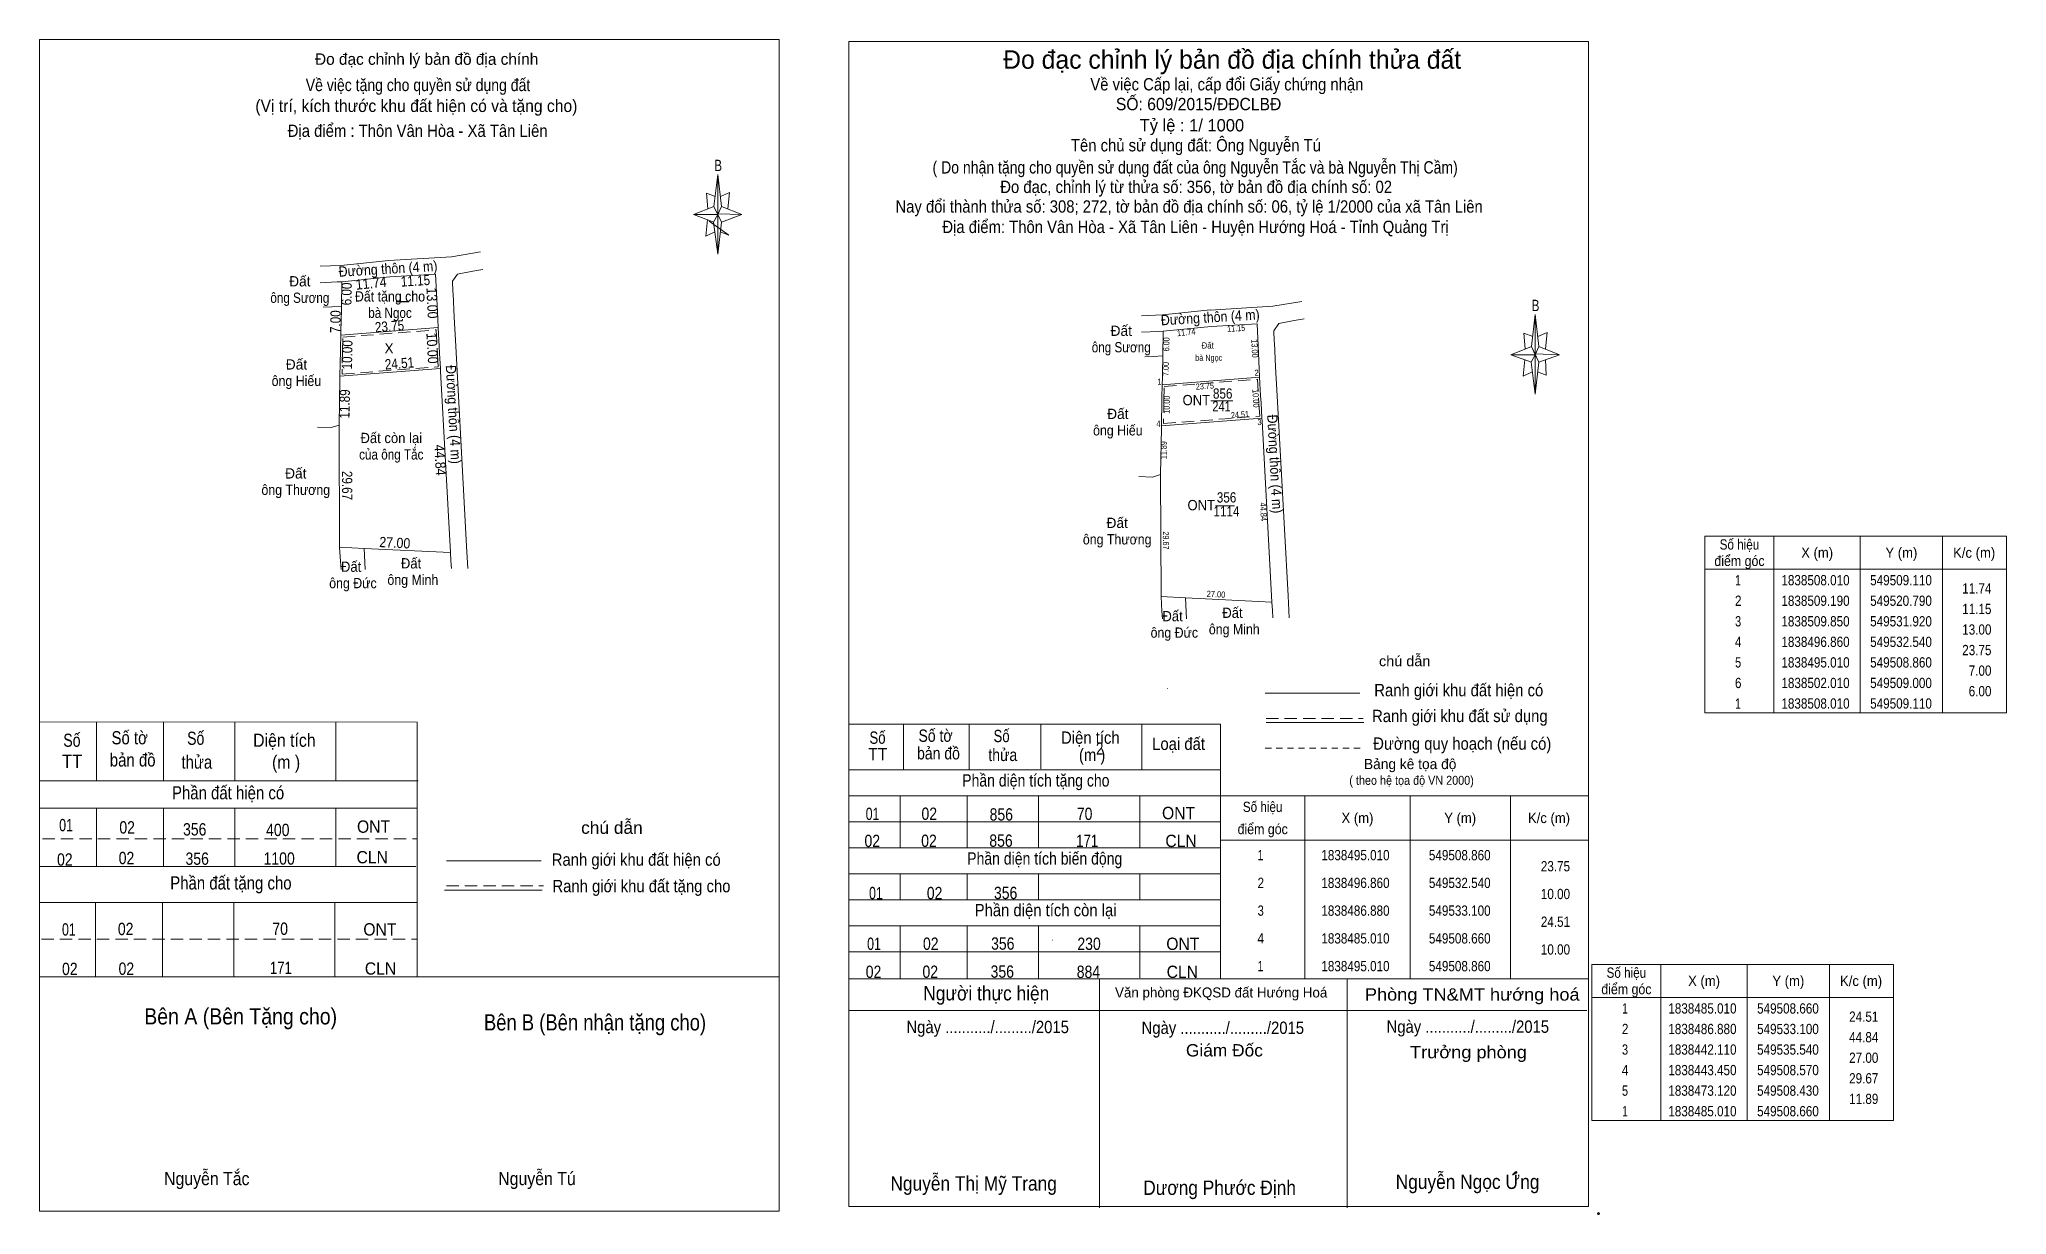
# Model space of a CAD drawing. Header units: metres. Extents: x 549236 to 549714, y 1838293 to 1838579.
import ezdxf
from ezdxf.enums import TextEntityAlignment as Align

# ---------------------------------------------------------------- set-up
doc = ezdxf.new("R2010")
doc.units = ezdxf.units.M
doc.header["$PDMODE"] = 32
doc.header["$PDSIZE"] = 0.5
doc.linetypes.add('MEDIUM_DASHED', pattern=[4.5, 3, -1.5])
doc.linetypes.add('SHORT_DASHED', pattern=[2.7, 1.5, -1.2])
for name, color, linetype, lineweight in [('12', 7, 'Continuous', 13), ('15', 7, 'Continuous', 13), ('17', 7, 'Continuous', 13), ('20', 7, 'Continuous', 13), ('40', 7, 'MEDIUM_DASHED', 13), ('63', 7, 'Continuous', 13)]:
    doc.layers.add(name, color=color, linetype=linetype, lineweight=lineweight)

msp = doc.modelspace()

# ---------------------------------------------------------------- hatches: boundary and pattern name
at = {"layer": '20'}
msp.add_hatch(color=256, dxfattribs=at).paths.add_polyline_path([(549594.25, 1838302.75), (549594.93, 1838303.15), (549595.03, 1838303.23), (549595.09, 1838303.31), (549595.11, 1838303.39), (549595.07, 1838303.47), (549594.99, 1838303.55), (549594.85, 1838303.49), (549594.75, 1838303.43), (549594.71, 1838303.39), (549594.07, 1838302.75)])

# ---------------------------------------------------------------- linework, layer by layer
at = {"layer": '12'}
msp.add_line((549235.69, 1838293.94), (549415.69, 1838293.94), dxfattribs=at)
at = {"layer": '15'}
for p, q in [((549513.6, 1838512.49), (549520.55, 1838513.19)), ((549520.55, 1838513.18), (549535.77, 1838514.09)), ((549535.77, 1838514.09), (549542.84, 1838515.26)), ((549509, 1838502.01), (549509.11, 1838508.01)), ((549536.16, 1838505.09), (549536.43, 1838499.36)), ((549536.16, 1838505.09), (549536.43, 1838499.36)), ((549536.16, 1838505.09), (549536.43, 1838499.36)), ((549508.91, 1838497.81), (549509, 1838502.01)), ((549509.02, 1838503.2), (549509, 1838502.01)), ((549536.43, 1838499.36), (549536.81, 1838492.32)), ((549508.86, 1838495.01), (549508.8, 1838491.9)), ((549508.86, 1838495.01), (549532.54, 1838496.86)), ((549508.86, 1838495.01), (549508.89, 1838496.75)), ((549508.89, 1838496.75), (549508.91, 1838497.81)), ((549532.8, 1838492.26), (549532.54, 1838496.86)), ((549508.8, 1838491.9), (549508.79, 1838491.22)), ((549520.65, 1838491.06), (549526.03, 1838491.06)), ((549532.89, 1838490.57), (549532.8, 1838492.26)), ((549536.81, 1838492.32), (549539.46, 1838443.66)), ((549533.1, 1838486.88), (549533.14, 1838486.24)), ((549533.14, 1838486.24), (549535.54, 1838442.11)), ((549508.57, 1838443.45), (549508.43, 1838473.12)), ((549521.85, 1838465.51), (549526.42, 1838465.51)), ((549508.57, 1838443.45), (549508.79, 1838439.94)), ((549535.54, 1838442.11), (549514.56, 1838443.15)), ((549539.75, 1838438.28), (549539.46, 1838443.66)), ((549508.79, 1838439.94), (549508.91, 1838438.01))]:
    msp.add_line(p, q, dxfattribs=at)
for points in [[(549503.85, 1838511.77), (549508.9, 1838512.01), (549513.6, 1838512.48)], [(549509.11, 1838508.01), (549520.79, 1838509.19), (549531.92, 1838509.85)], [(549531.92, 1838509.85), (549532.35, 1838500.81), (549532.54, 1838496.86)], [(549543.42, 1838511.01), (549540.98, 1838510.59), (549537.25, 1838509.87), (549536.01, 1838508.14), (549536.13, 1838505.63), (549536.16, 1838505.09)], [(549543.42, 1838511.01), (549540.98, 1838510.59), (549537.25, 1838509.87), (549536.01, 1838508.14), (549536.13, 1838505.63), (549536.16, 1838505.09)], [(549543.42, 1838511.01), (549540.98, 1838510.59), (549537.25, 1838509.87), (549536.01, 1838508.14), (549536.13, 1838505.63), (549536.16, 1838505.09)], [(549503.85, 1838507.77), (549507.95, 1838507.96), (549509.11, 1838508.01)], [(549504.59, 1838501.8), (549506.64, 1838501.9), (549509, 1838502.01)], [(549532.89, 1838490.57), (549533.1, 1838486.88), (549508.66, 1838485.01), (549508.78, 1838491.22)], [(549508.43, 1838473.12), (549508.65, 1838484.41), (549508.66, 1838485.01)], [(549508.43, 1838473.12), (549506.51, 1838472.54), (549503.21, 1838472.66)], [(549508.57, 1838443.45), (549514.56, 1838443.15), (549514.79, 1838438.01)], [(549535.75, 1838438.25), (549535.65, 1838440.09), (549535.54, 1838442.11)]]:
    msp.add_lwpolyline(points, dxfattribs=at)
at = {"layer": '15', "linetype": 'MEDIUM_DASHED'}
for points in [[(549309.45, 1838503.25), (549309.52, 1838506.59), (549332.24, 1838508.36), (549332.56, 1838502.58)], [(549309.46, 1838503.25), (549309.34, 1838497.59), (549332.74, 1838499.38), (549332.56, 1838502.58)], [(549509.28, 1838491.21), (549509.35, 1838494.55), (549532.07, 1838496.32), (549532.39, 1838490.54)], [(549509.29, 1838491.21), (549509.17, 1838485.55), (549532.57, 1838487.34), (549532.39, 1838490.54)]]:
    msp.add_lwpolyline(points, dxfattribs=at)
at = {"layer": '17'}
for p, q in [((549235.69, 1838293.94), (549235.69, 1838579.04)), ((549399.81, 1838538.38), (549400.73, 1838546.18)), ((549401.61, 1838538.38), (549406.61, 1838536.38)), ((549399.81, 1838534.58), (549394.81, 1838536.38)), ((549398.67, 1838534.82), (549403.41, 1838531.38)), ((549401.61, 1838534.58), (549400.73, 1838526.78)), ((549403.41, 1838531.38), (549401.33, 1838532.18)), ((549327.57, 1838412.9), (549235.69, 1838412.95)), ((549249.61, 1838412.9), (549249.61, 1838398.62)), ((549265.89, 1838412.9), (549265.89, 1838398.62)), ((549283.21, 1838412.9), (549283.21, 1838398.62)), ((549307.81, 1838412.9), (549307.81, 1838398.62)), ((549327.57, 1838412.9), (549327.57, 1838350.92)), ((549235.69, 1838398.62), (549327.81, 1838398.62)), ((549235.69, 1838391.94), (549327.55, 1838391.94)), ((549249.61, 1838391.94), (549249.61, 1838377.78)), ((549265.89, 1838391.94), (549265.89, 1838377.78)), ((549283.21, 1838391.94), (549283.21, 1838377.78)), ((549307.81, 1838391.94), (549307.81, 1838377.78)), ((549235.69, 1838377.78), (549327.29, 1838377.78)), ((549334.77, 1838379.12), (549357.77, 1838379.12)), ((549334.25, 1838372.04), (549358.05, 1838372.04)), ((549235.69, 1838369.02), (549327.57, 1838369.02)), ((549249.37, 1838369.02), (549249.37, 1838350.92)), ((549265.65, 1838369.02), (549265.65, 1838350.92)), ((549282.97, 1838369.02), (549282.97, 1838350.92)), ((549307.57, 1838369.02), (549307.57, 1838350.92)), ((549235.69, 1838350.92), (549415.69, 1838350.92))]:
    msp.add_line(p, q, dxfattribs=at)
at = {"layer": '17', "linetype": 'MEDIUM_DASHED'}
for p, q in [((549236.43, 1838384.48), (549327.53, 1838384.48)), ((549334.73, 1838373.04), (549358.33, 1838373.04)), ((549236.21, 1838360.06), (549327.57, 1838360.06))]:
    msp.add_line(p, q, dxfattribs=at)
at = {"layer": '17'}
for points in [[(549235.69, 1838579.04), (549415.69, 1838579.04), (549415.69, 1838293.94)], [(549400.73, 1838536.38), (549399.81, 1838538.38), (549394.81, 1838536.38)], [(549400.13, 1838540.78), (549398.01, 1838541.58), (549398.33, 1838537.78)], [(549401.41, 1838540.78), (549403.61, 1838541.78), (549403.21, 1838537.78)], [(549398.21, 1838535.18), (549397.81, 1838531.18), (549400.01, 1838532.18)], [(549400.73, 1838536.38), (549401.61, 1838534.58), (549406.61, 1838536.38)]]:
    msp.add_lwpolyline(points, dxfattribs=at)
for points in [[(549400.73, 1838546.18), (549401.61, 1838538.38), (549400.73, 1838536.38)], [(549400.73, 1838536.38), (549394.81, 1838536.38), (549399.81, 1838538.38), (549401.61, 1838534.58), (549406.61, 1838536.38), (549400.73, 1838536.58)], [(549400.73, 1838536.38), (549400.73, 1838526.78), (549399.73, 1838534.58)]]:
    msp.add_lwpolyline(points, close=True, dxfattribs=at)
at = {"layer": '20'}
for p, q in [((549598.67, 1838504.31), (549599.59, 1838512.11)), ((549600.47, 1838504.31), (549605.47, 1838502.31)), ((549598.67, 1838500.51), (549593.67, 1838502.31)), ((549600.47, 1838500.51), (549599.59, 1838492.71)), ((549602.07, 1838501.11), (549602.27, 1838497.31)), ((549602.27, 1838497.31), (549600.19, 1838498.11)), ((549432.59, 1838412.37), (549523.05, 1838412.37)), ((549445.91, 1838412.37), (549445.91, 1838401.31)), ((549461.93, 1838412.37), (549461.93, 1838401.31)), ((549479.29, 1838412.37), (549479.29, 1838401.55)), ((549503.93, 1838412.37), (549503.93, 1838401.31)), ((549523.05, 1838412.37), (549523.05, 1838350.43)), ((549432.59, 1838401.31), (549523.05, 1838401.31)), ((549432.59, 1838394.99), (549523.05, 1838394.99)), ((549445.13, 1838394.99), (549445.13, 1838382.33)), ((549461.43, 1838394.99), (549461.43, 1838382.33)), ((549478.79, 1838394.99), (549478.79, 1838382.33)), ((549503.41, 1838394.99), (549503.41, 1838382.33)), ((549432.59, 1838388.65), (549523.05, 1838388.65)), ((549432.59, 1838382.33), (549523.05, 1838382.33)), ((549432.59, 1838376.01), (549523.05, 1838376.01)), ((549445.13, 1838376.01), (549445.13, 1838369.69)), ((549461.43, 1838376.01), (549461.43, 1838369.69)), ((549478.79, 1838376.01), (549478.79, 1838369.69)), ((549503.41, 1838376.01), (549503.41, 1838369.69)), ((549432.59, 1838369.69), (549523.05, 1838369.69)), ((549432.59, 1838363.37), (549523.05, 1838363.37)), ((549445.13, 1838363.37), (549445.13, 1838350.43)), ((549461.43, 1838363.37), (549461.43, 1838350.43)), ((549478.79, 1838363.37), (549478.79, 1838350.43)), ((549503.41, 1838363.37), (549503.41, 1838350.71)), ((549432.59, 1838357.03), (549523.05, 1838357.03)), ((549432.59, 1838350.43), (549612.59, 1838350.43)), ((549493.59, 1838350.43), (549493.59, 1838294.71)), ((549553.87, 1838350.43), (549553.87, 1838294.71)), ((549432.59, 1838342.71), (549612.19, 1838342.71))]:
    msp.add_line(p, q, dxfattribs=at)
at = {"layer": '20', "linetype": 'SHORT_DASHED'}
msp.add_line((549533.91, 1838406.59), (549557.71, 1838406.59), dxfattribs=at)
at = {"layer": '20'}
for points in [[(549432.59, 1838578.51), (549612.59, 1838578.51), (549612.59, 1838295.03), (549432.59, 1838295.03)], [(549599.59, 1838512.11), (549600.47, 1838504.31), (549599.59, 1838502.31)], [(549599.59, 1838502.31), (549593.67, 1838502.31), (549598.67, 1838504.31), (549600.47, 1838500.51), (549605.47, 1838502.31), (549599.59, 1838502.51)], [(549599.59, 1838502.31), (549599.59, 1838492.71), (549598.59, 1838500.51)], [(549594.25, 1838302.75), (549594.93, 1838303.15), (549595.03, 1838303.23), (549595.09, 1838303.31), (549595.11, 1838303.39), (549595.07, 1838303.47), (549594.99, 1838303.55), (549594.85, 1838303.49), (549594.75, 1838303.43), (549594.71, 1838303.39), (549594.07, 1838302.75)]]:
    msp.add_lwpolyline(points, close=True, dxfattribs=at)
for points in [[(549599.59, 1838502.31), (549598.67, 1838504.31), (549593.67, 1838502.31)], [(549598.99, 1838506.71), (549596.87, 1838507.51), (549597.19, 1838503.71)], [(549600.27, 1838506.71), (549602.47, 1838507.71), (549602.07, 1838503.71)], [(549597.07, 1838501.11), (549596.67, 1838497.11), (549598.87, 1838498.11)], [(549599.59, 1838502.31), (549600.47, 1838500.51), (549605.47, 1838502.31)]]:
    msp.add_lwpolyline(points, dxfattribs=at)
msp.add_point((549614.99, 1838293.31), dxfattribs=at)
at = {"layer": '40'}
for p, q in [((549510.12, 1838421.11), (549510.14, 1838421.09)), ((549510.12, 1838421.11), (549510.22, 1838421.11)), ((549510.12, 1838421.11), (549510.22, 1838421.11)), ((549510.12, 1838421.11), (549510.22, 1838421.11)), ((549510.12, 1838421.11), (549510.22, 1838421.11)), ((549510.12, 1838421.09), (549510.12, 1838421.11)), ((549475.71, 1838380.63), (549475.67, 1838380.63)), ((549482.23, 1838359.89), (549482.19, 1838359.89)), ((549476.19, 1838348.75), (549476.15, 1838348.75))]:
    msp.add_line(p, q, dxfattribs=at)
msp.add_lwpolyline([(549510.12, 1838421.09), (549510.12, 1838421.11), (549510.14, 1838421.09)], dxfattribs=at)
msp.add_lwpolyline([(549510.12, 1838421.09), (549510.12, 1838421.11), (549510.14, 1838421.09)], dxfattribs=at)
msp.add_lwpolyline([(549510.12, 1838421.09), (549510.12, 1838421.11), (549510.14, 1838421.09)], dxfattribs=at)
at = {"layer": '63'}
for p, q in [((549313.77, 1838524.53), (549320.72, 1838525.23)), ((549320.72, 1838525.22), (549335.94, 1838526.13)), ((549335.94, 1838526.13), (549343.01, 1838527.3)), ((549309.17, 1838514.05), (549309.28, 1838520.05)), ((549309.08, 1838509.85), (549309.17, 1838514.05)), ((549309.19, 1838515.24), (549309.17, 1838514.05)), ((549336.33, 1838517.13), (549336.6, 1838511.4)), ((549336.33, 1838517.13), (549336.6, 1838511.4)), ((549336.33, 1838517.13), (549336.6, 1838511.4)), ((549309.03, 1838507.05), (549332.71, 1838508.9)), ((549309.03, 1838507.05), (549309.06, 1838508.79)), ((549309.06, 1838508.79), (549309.08, 1838509.85)), ((549332.97, 1838504.3), (549332.71, 1838508.9)), ((549336.6, 1838511.4), (549336.98, 1838504.36)), ((549308.97, 1838503.94), (549308.96, 1838503.26)), ((549309.03, 1838507.05), (549308.97, 1838503.94)), ((549333.06, 1838502.61), (549332.97, 1838504.3)), ((549336.98, 1838504.36), (549339.63, 1838455.7)), ((549333.27, 1838498.92), (549333.31, 1838498.28)), ((549333.31, 1838498.28), (549335.71, 1838454.15)), ((549308.74, 1838455.49), (549308.6, 1838485.16)), ((549657.69, 1838458.14), (549657.69, 1838415.14)), ((549678.69, 1838458.14), (549678.69, 1838415.14)), ((549698.69, 1838458.14), (549698.69, 1838415.14)), ((549308.74, 1838455.49), (549308.96, 1838451.98)), ((549308.96, 1838451.98), (549309.08, 1838450.05)), ((549335.71, 1838454.15), (549314.73, 1838455.19)), ((549339.92, 1838450.32), (549339.63, 1838455.7)), ((549640.89, 1838450.14), (549714.29, 1838450.14)), ((549533.91, 1838419.91), (549556.91, 1838419.91)), ((549534.11, 1838412.79), (549557.91, 1838412.79)), ((549543.54, 1838394.99), (549543.54, 1838350.43)), ((549569.16, 1838394.99), (549569.16, 1838350.43)), ((549593.56, 1838394.99), (549593.56, 1838350.43)), ((549523.05, 1838384.19), (549612.59, 1838384.19)), ((549630.18, 1838353.94), (549630.18, 1838315.94)), ((549651.18, 1838353.94), (549651.18, 1838315.94)), ((549671.18, 1838353.94), (549671.18, 1838315.94)), ((549613.38, 1838345.94), (549686.78, 1838345.94))]:
    msp.add_line(p, q, dxfattribs=at)
at = {"layer": '63', "lineweight": 25}
msp.add_line((549322.49, 1838515.22), (549325.55, 1838515.22), dxfattribs=at)
msp.add_line((549322.49, 1838515.22), (549325.55, 1838515.22), dxfattribs=at)
at = {"layer": '63', "linetype": 'MEDIUM_DASHED'}
msp.add_line((549534.11, 1838413.79), (549557.71, 1838413.79), dxfattribs=at)
at = {"layer": '63'}
for points in [[(549304.02, 1838523.81), (549309.07, 1838524.05), (549313.77, 1838524.52)], [(549343.59, 1838523.05), (549341.15, 1838522.63), (549337.42, 1838521.91), (549336.18, 1838520.18), (549336.3, 1838517.67), (549336.33, 1838517.13)], [(549343.59, 1838523.05), (549341.15, 1838522.63), (549337.42, 1838521.91), (549336.18, 1838520.18), (549336.3, 1838517.67), (549336.33, 1838517.13)], [(549343.59, 1838523.05), (549341.15, 1838522.63), (549337.42, 1838521.91), (549336.18, 1838520.18), (549336.3, 1838517.67), (549336.33, 1838517.13)], [(549304.02, 1838519.81), (549308.12, 1838520), (549309.28, 1838520.05)], [(549309.28, 1838520.05), (549320.96, 1838521.23), (549332.09, 1838521.89)], [(549332.09, 1838521.89), (549332.52, 1838512.85), (549332.71, 1838508.9)], [(549304.76, 1838513.84), (549306.81, 1838513.94), (549309.17, 1838514.05)], [(549333.06, 1838502.61), (549333.27, 1838498.92), (549308.83, 1838497.05), (549308.95, 1838503.26)], [(549308.6, 1838485.16), (549308.82, 1838496.45), (549308.83, 1838497.05)], [(549308.6, 1838485.16), (549306.68, 1838484.58), (549303.38, 1838484.7)], [(549308.74, 1838455.49), (549314.73, 1838455.19), (549314.96, 1838450.05)], [(549335.92, 1838450.29), (549335.82, 1838452.13), (549335.71, 1838454.15)]]:
    msp.add_lwpolyline(points, dxfattribs=at)
for points in [[(549640.89, 1838458.14), (549714.29, 1838458.14), (549714.29, 1838415.14), (549640.89, 1838415.14)], [(549523.05, 1838394.99), (549612.59, 1838394.99), (549612.59, 1838350.43), (549523.05, 1838350.43)], [(549613.38, 1838353.94), (549686.78, 1838353.94), (549686.78, 1838315.94), (549613.38, 1838315.94)]]:
    msp.add_lwpolyline(points, close=True, dxfattribs=at)

# ---------------------------------------------------------------- texts
at = {"layer": '15'}
for s, height, rotation, width, p in [('Đường thôn (4 m)', 2.5, 3.422, 0.9, (549520.615, 1838510.162)), ('11.74', 1.5, 5.769, 0.9, (549514.755, 1838507.007)), ('11.15', 1.5, 3.394, 0.85, (549526.881, 1838507.98)), ('6.00', 1.5, 88.95, 0.85, (549510.601, 1838504.826)), ('13.00', 1.5, 272.733, 0.9, (549530.626, 1838503.796)), ('7.00', 1.5, 88.854, 0.85, (549510.464, 1838498.795)), ('23.75', 1.5, 4.467, 0.85, (549519.282, 1838493.932)), ('10.00', 1.5, 88.854, 0.85, (549510.714, 1838490.125)), ('10.00', 1.5, 273.212, 0.9, (549530.914, 1838491.662)), ('24.51', 1.5, 4.375, 0.85, (549527.828, 1838486.994)), ('Đường thôn (4 m)', 2.5, 273.117, 0.9, (549535.039, 1838475.658)), ('11.89', 1.5, 88.892, 0.85, (549509.952, 1838479.055)), ('44.84', 1.5, 273.12, 0.9, (549532.741, 1838464.051)), ('29.67', 1.5, 270.27, 0.85, (549509.02, 1838457.099)), ('27.00', 1.5, 357.156, 0.9, (549521.913, 1838443.28))]:
    msp.add_text(s, height=height, rotation=rotation, dxfattribs=dict(at, width=width)).set_placement(p, align=Align.CENTER)
for p in [(549498.895, 1838506.88), (549498.065, 1838486.66), (549497.905, 1838460.14)]:
    msp.add_text('Đất', height=2.5, dxfattribs=at).set_placement(p, align=Align.CENTER)
for s, height, width, p in [('ông Sương', 2.5, 0.85, (549498.89, 1838502.88)), ('Đất ', 1.5, 0.95, (549520.18, 1838503.81)), ('bà Ngọc', 1.5, 0.85, (549520.175, 1838500.81)), ('856', 2.5, 0.85, (549523.57, 1838491.61)), ('ONT', 2.5, 0.95, (549517.16, 1838490.01)), ('241', 2.5, 0.8, (549523.285, 1838488.5)), ('ông Hiếu', 2.5, 0.9, (549498.06, 1838482.66)), ('ONT', 2.5, 0.95, (549518.36, 1838464.46)), ('1114', 2.5, 0.85, (549524.485, 1838462.95)), ('356', 2.5, 0.85, (549524.51, 1838466.34)), ('ông Thương', 2.5, 0.9, (549497.9, 1838456.14)), ('Đất ', 2.5, 0.95, (549511.81, 1838437.44)), ('ông Minh', 2.5, 0.9, (549526.39, 1838434.26)), ('Đất ', 2.5, 0.95, (549526.39, 1838438.26)), ('ông Đức', 2.5, 0.9, (549511.805, 1838433.44))]:
    msp.add_text(s, height=height, dxfattribs=dict(at, width=width)).set_placement(p, align=Align.CENTER)
for s, width, p in [(' 1', 0.75, (549508.69, 1838495.01)), (' 2', 0.85, (549532.31, 1838497.17)), (' 4', 0.85, (549508.43, 1838484.75)), (' 3', 0.8, (549533.03, 1838485.17))]:
    msp.add_text(s, height=1.5, dxfattribs=dict(at, width=width)).set_placement(p, align=Align.RIGHT)
at = {"layer": '17'}
msp.add_text('Đo đạc chỉnh lý bản đồ địa chính', height=2.8, dxfattribs=at).set_placement((549329.915, 1838572.84), align=Align.CENTER)
for s, height, width, p in [('Về việc tặng cho quyền sử dụng đất', 3, 0.85, (549327.81, 1838566.44)), ('B', 2.756, 0.75, (549400.83, 1838546.98)), ('Số', 3.2, 0.8, (549243.615, 1838406.9)), ('Số tờ', 3.2, 0.85, (549257.675, 1838407.5)), ('Số', 3.2, 0.8, (549273.735, 1838407.38)), ('Diện tích', 3.2, 0.9, (549295.3, 1838406.9)), ('TT', 3.2, 0.95, (549243.675, 1838401.78)), ('bản đồ', 3.2, 0.85, (549258.395, 1838402.1)), ('thửa', 3.2, 0.85, (549273.995, 1838401.58)), ('(m )', 3.2, 0.9, (549295.72, 1838401.58)), ('Phần đất hiện có', 3.2, 0.85, (549281.605, 1838394.12)), ('01', 3, 0.75, (549242.19, 1838386.34)), ('02', 3, 0.85, (549257.05, 1838385.8)), ('ONT', 3, 0.95, (549316.995, 1838385.98)), ('chú dẫn', 3, 1.05, (549374.985, 1838385.72)), ('356', 3, 0.85, (549273.49, 1838385.32)), ('400', 3, 0.85, (549293.7, 1838385.18)), ('02', 3, 0.85, (549241.89, 1838377.98)), ('02', 3, 0.85, (549256.89, 1838378.34)), ('356', 3, 0.85, (549274.09, 1838378.18)), ('1100', 3, 0.85, (549294.035, 1838378.22)), ('CLN', 3, 0.95, (549316.67, 1838378.54)), ('Ranh giới khu đất hiện có ', 3, 0.9, (549381.4, 1838377.96)), ('Phần đất tặng cho', 3.2, 0.85, (549282.29, 1838372.18)), ('Ranh giới khu đất tặng cho', 3, 0.9, (549382.165, 1838371.52)), ('01', 3, 0.75, (549242.87, 1838360.96)), ('02', 3, 0.85, (549256.69, 1838361.08)), ('70', 3, 0.85, (549294.28, 1838361.14)), ('ONT', 3, 0.95, (549318.535, 1838360.98)), ('02', 3, 0.85, (549243.1, 1838351.36)), ('02', 3, 0.85, (549256.86, 1838351.41)), ('171', 3, 0.8, (549294.44, 1838351.61)), ('CLN', 3, 0.95, (549318.69, 1838351.45)), ('Bên A (Bên Tặng cho)', 3.94, 0.9, (549284.67, 1838339.34)), ('Bên B (Bên nhận tặng cho)', 3.94, 0.85, (549370.875, 1838337.88)), ('Nguyễn Tắc', 3.2, 0.9, (549276.425, 1838300.24)), ('Nguyễn Tú', 3.2, 0.9, (549356.755, 1838300.24))]:
    msp.add_text(s, height=height, dxfattribs=dict(at, width=width)).set_placement(p, align=Align.CENTER)
at = {"layer": '17', "width": 0.95}
msp.add_text('(Vị trí, kích thước khu đất hiện có và tặng cho)', height=3, dxfattribs=at).set_placement((549288.24, 1838561.36))
at = {"layer": '20'}
for s, height, p in [('Đo đạc chỉnh lý bản đồ địa chính thửa đất', 4.5, (549525.87, 1838571.89)), ('Tỷ lệ : 1/ 1000', 3, (549516.08, 1838556.63)), ('Bảng kê tọa độ', 2.5, (549569.185, 1838401.47)), ('Văn phòng ĐKQSD đất Hướng Hoá ', 2.43, (549523.65, 1838345.91))]:
    msp.add_text(s, height=height, dxfattribs=at).set_placement(p, align=Align.CENTER)
for s, height, width, p in [('Về việc Cấp lại, cấp đổi Giấy chứng nhận', 3, 0.9, (549524.59, 1838566.61)), ('SỐ: 609/2015/ĐĐCLBĐ', 3, 0.95, (549517.71, 1838561.79)), ('Địa điểm : Thôn Vân Hòa - Xã Tân Liên', 3, 0.9, (549327.725, 1838555.3)), ('Tên chủ sử dụng đất: Ông Nguyễn Tú', 3, 0.9, (549517.055, 1838551.77)), ('( Do nhận tặng cho quyền sử dụng đất của ông Nguyễn Tắc và bà Nguyễn Thị Cầm)', 3, 0.85, (549516.87, 1838546.39)), ('Đo đạc, chỉnh lý từ thửa số: 356, tờ bản đồ địa chính số: 02', 3, 0.9, (549517.115, 1838541.65)), ('Nay đổi thành thửa số: 308; 272, tờ bản đồ địa chính số: 06, tỷ lệ 1/2000 của xã Tân Liên', 3, 0.9, (549515.395, 1838536.87)), ('Địa điểm: Thôn Vân Hòa - Xã Tân Liên - Huyện Hướng Hoá - Tỉnh Quảng Trị ', 3, 0.9, (549517.465, 1838531.91)), ('B', 2.756, 0.75, (549599.69, 1838512.91)), ('Ranh giới khu đất hiện có ', 3, 0.9, (549581.5, 1838419.19)), ('Ranh giới khu đất sử dụng', 3, 0.9, (549581.27, 1838412.91)), ('Số', 3, 0.8, (549439.6, 1838407.63)), ('Số tờ', 3, 0.85, (549453.715, 1838408.11)), ('Số', 3, 0.8, (549469.78, 1838408.03)), ('Diện tích', 3, 0.9, (549491.375, 1838407.63)), ('2', 3, 0.8, (549493.645, 1838404.95)), ('Loại đất', 3, 0.9, (549512.835, 1838406.13)), ('Đường quy hoạch (nếu có)', 3, 0.9, (549581.85, 1838406.19)), ('TT', 3, 0.95, (549439.665, 1838403.59)), ('bản đồ', 3, 0.85, (549454.425, 1838403.83)), ('thửa', 3, 0.85, (549470.07, 1838403.43)), ('(m )', 3, 0.9, (549491.805, 1838403.43)), ('Phần diện tích tặng cho', 3, 0.85, (549478.115, 1838397.23)), ('( theo hệ tọa độ VN 2000)', 2.187, 0.9, (549569.52, 1838397.65)), ('01', 3, 0.75, (549438.39, 1838389.09)), ('02', 3, 0.85, (549452.19, 1838389.11)), ('856', 3, 0.85, (549469.71, 1838388.95)), ('70', 3, 0.85, (549489.98, 1838389.09)), ('ONT', 3, 0.95, (549512.835, 1838389.29)), ('02', 3, 0.85, (549438.32, 1838382.51)), ('02', 3, 0.85, (549452.12, 1838382.53)), ('856', 3, 0.85, (549469.64, 1838382.57)), ('171', 3, 0.8, (549490.6, 1838382.51)), ('CLN', 3, 0.95, (549513.44, 1838382.51)), ('Phần diện tích biến động', 3, 0.85, (549480.285, 1838378.23)), ('01', 3, 0.75, (549439.21, 1838369.81)), ('02', 3, 0.85, (549453.49, 1838369.81)), ('356', 3, 0.85, (549470.77, 1838369.85)), ('Phần diện tích còn lại', 3, 0.9, (549480.495, 1838365.67)), ('01', 3, 0.75, (549438.75, 1838357.47)), ('02', 3, 0.85, (549452.55, 1838357.49)), ('356', 3, 0.85, (549470.07, 1838357.53)), ('230', 3, 0.85, (549491.06, 1838357.47)), ('ONT', 3, 0.95, (549513.875, 1838357.47)), ('02', 3, 0.85, (549438.63, 1838350.65)), ('02', 3, 0.85, (549452.43, 1838350.67)), ('356', 3, 0.85, (549469.95, 1838350.71)), ('884', 3, 0.85, (549490.91, 1838350.65)), ('CLN', 3, 0.95, (549513.75, 1838350.65)), ('Người thực hiện', 3.5, 0.9, (549466.06, 1838345.19)), ('Phòng TN&MT hướng hoá', 3, 1.1, (549584.285, 1838345.15)), ('Ngày .........../........./2015', 3, 0.9, (549466.4, 1838337.23)), ('Ngày .........../........./2015', 3, 0.9, (549523.6, 1838337.03)), ('Ngày .........../........./2015', 3, 0.9, (549583.2, 1838337.31)), ('Giám Đốc', 3, 1.05, (549523.99, 1838331.55)), ('Trưởng phòng', 3, 1.1, (549583.365, 1838331.11)), ('Nguyễn Thị Mỹ Trang', 3.5, 0.9, (549462.985, 1838298.91)), ('Nguyễn Ngọc Ưng', 3.5, 0.9, (549583.145, 1838299.31)), ('Dương Phước Định', 3.5, 0.9, (549522.815, 1838297.87))]:
    msp.add_text(s, height=height, dxfattribs=dict(at, width=width)).set_placement(p, align=Align.CENTER)
at = {"layer": '63'}
for s, rotation, width, p in [('Đường thôn (4 m)', 3.422, 0.9, (549320.585, 1838521.982)), ('6.00', 88.95, 0.85, (549311.662, 1838517.067)), ('11.74', 5.769, 0.9, (549316.524, 1838518.477)), ('11.15', 3.394, 0.85, (549327.256, 1838519.067)), ('13.00', 272.733, 0.9, (549330.026, 1838514.825)), ('7.00', 88.854, 0.85, (549308.967, 1838510.32)), ('23.75', 4.467, 0.85, (549320.973, 1838507.987)), ('10.00', 88.854, 0.85, (549311.823, 1838502.265)), ('10.00', 273.212, 0.9, (549330.047, 1838503.835)), ('24.51', 4.375, 0.85, (549323.395, 1838498.944)), ('Đường thôn (4 m)', 273.117, 0.9, (549335.209, 1838487.698)), ('11.89', 88.892, 0.85, (549311.2, 1838490.296)), ('44.84', 273.12, 0.9, (549331.971, 1838476.598)), ('29.67', 270.27, 0.85, (549309.327, 1838470.471)), ('27.00', 357.156, 0.9, (549322.108, 1838455.317))]:
    msp.add_text(s, height=2.5, rotation=rotation, dxfattribs=dict(at, width=width)).set_placement(p, align=Align.CENTER)
for s, p in [('Đất', (549299.065, 1838518.92)), ('X', (549320.765, 1838502.6)), ('Đất', (549298.235, 1838498.7)), ('Đất', (549298.075, 1838472.18))]:
    msp.add_text(s, height=2.5, dxfattribs=at).set_placement(p, align=Align.CENTER)
for s, width, p in [('Đất tặng cho', 0.9, (549320.995, 1838515.25)), ('ông Sương', 0.85, (549299.06, 1838514.92)), ('bà Ngọc', 0.85, (549321, 1838511.25)), ('ông Hiếu', 0.9, (549298.23, 1838494.7)), ('của ông Tắc', 0.85, (549321.31, 1838476.8)), ('Đất còn lại', 0.95, (549321.31, 1838480.8)), ('ông Thương', 0.9, (549298.07, 1838468.18)), ('Số hiệu', 0.85, (549649.29, 1838454.89)), ('Đất ', 0.95, (549311.98, 1838449.48)), ('Đất ', 0.95, (549326.56, 1838450.3)), ('điểm góc', 0.9, (549649.29, 1838450.89)), ('X (m)', 0.95, (549668.19, 1838452.89)), ('Y (m)', 0.95, (549688.685, 1838452.89)), ('K/c (m)', 0.95, (549706.39, 1838452.89)), ('ông Đức', 0.9, (549311.975, 1838445.48)), ('ông Minh', 0.9, (549326.56, 1838446.3)), (' 1', 0.75, (549648.585, 1838446.19)), ('1838508.010', 0.85, (549667.79, 1838446.19)), ('549509.110', 0.85, (549688.595, 1838446.19)), (' 2', 0.85, (549648.59, 1838441.19)), ('1838509.190', 0.85, (549667.79, 1838441.19)), ('549520.790', 0.85, (549688.595, 1838441.19)), (' 3', 0.8, (549648.59, 1838436.19)), ('1838509.850', 0.85, (549667.79, 1838436.19)), ('549531.920', 0.85, (549688.595, 1838436.19)), (' 4', 0.85, (549648.585, 1838431.19)), ('1838496.860', 0.85, (549667.79, 1838431.19)), ('549532.540', 0.85, (549688.595, 1838431.19)), ('chú dẫn', 1.05, (549567.845, 1838426.51)), (' 5', 0.8, (549648.59, 1838426.19)), ('1838495.010', 0.85, (549667.79, 1838426.19)), ('549508.860', 0.85, (549688.595, 1838426.19)), (' 6', 0.85, (549648.59, 1838421.19)), ('1838502.010', 0.85, (549667.79, 1838421.19)), ('549509.000', 0.85, (549688.595, 1838421.19)), (' 1', 0.75, (549648.585, 1838416.19)), ('1838508.010', 0.85, (549667.79, 1838416.19)), ('549509.110', 0.85, (549688.595, 1838416.19)), ('Số hiệu', 0.85, (549533.29, 1838391.04)), ('X (m)', 0.95, (549556.36, 1838388.34)), ('Y (m)', 0.95, (549581.345, 1838388.34)), ('K/c (m)', 0.95, (549602.96, 1838388.34)), ('điểm góc', 0.9, (549533.3, 1838385.64)), (' 1', 0.75, (549532.425, 1838379.29)), ('1838495.010', 0.85, (549555.87, 1838379.29)), ('549508.860', 0.85, (549581.245, 1838379.29)), (' 2', 0.85, (549532.45, 1838372.54)), ('1838496.860', 0.85, (549555.87, 1838372.54)), ('549532.540', 0.85, (549581.245, 1838372.54)), (' 3', 0.8, (549532.45, 1838365.79)), ('1838486.880', 0.85, (549555.87, 1838365.79)), ('549533.100', 0.85, (549581.245, 1838365.79)), (' 4', 0.85, (549532.435, 1838359.04)), ('1838485.010', 0.85, (549555.87, 1838359.04)), ('549508.660', 0.85, (549581.245, 1838359.04)), (' 1', 0.75, (549532.425, 1838352.29)), ('1838495.010', 0.85, (549555.87, 1838352.29)), ('549508.860', 0.85, (549581.245, 1838352.29)), ('Số hiệu', 0.85, (549621.78, 1838350.69)), ('X (m)', 0.95, (549640.68, 1838348.69)), ('Y (m)', 0.95, (549661.175, 1838348.69)), ('K/c (m)', 0.95, (549678.88, 1838348.69)), ('điểm góc', 0.9, (549621.78, 1838346.69)), (' 1', 0.75, (549621.075, 1838341.99)), ('1838485.010', 0.85, (549640.28, 1838341.99)), ('549508.660', 0.85, (549661.085, 1838341.99)), (' 2', 0.85, (549621.08, 1838336.99)), ('1838486.880', 0.85, (549640.28, 1838336.99)), ('549533.100', 0.85, (549661.085, 1838336.99)), (' 3', 0.8, (549621.08, 1838331.99)), ('1838442.110', 0.85, (549640.28, 1838331.99)), ('549535.540', 0.85, (549661.085, 1838331.99)), (' 4', 0.85, (549621.075, 1838326.99)), ('1838443.450', 0.85, (549640.28, 1838326.99)), ('549508.570', 0.85, (549661.085, 1838326.99)), (' 5', 0.8, (549621.08, 1838321.99)), ('1838473.120', 0.85, (549640.28, 1838321.99)), ('549508.430', 0.85, (549661.085, 1838321.99)), (' 1', 0.75, (549621.075, 1838316.99)), ('1838485.010', 0.85, (549640.28, 1838316.99)), ('549508.660', 0.85, (549661.085, 1838316.99))]:
    msp.add_text(s, height=2.5, dxfattribs=dict(at, width=width)).set_placement(p, align=Align.CENTER)
at = {"layer": '63', "width": 0.85}
for s, p in [('11.74', (549710.59, 1838444.19)), ('11.15', (549710.59, 1838439.19)), ('13.00', (549710.59, 1838434.19)), ('23.75', (549710.59, 1838429.19)), ('7.00', (549710.59, 1838424.19)), ('6.00', (549710.59, 1838419.19)), ('23.75', (549608.08, 1838376.59)), ('10.00', (549608.08, 1838369.84)), ('24.51', (549608.08, 1838363.09)), ('10.00', (549608.08, 1838356.34)), ('24.51', (549683.08, 1838339.99)), ('44.84', (549683.08, 1838334.99)), ('27.00', (549683.08, 1838329.99)), ('29.67', (549683.08, 1838324.99)), ('11.89', (549683.08, 1838319.99))]:
    msp.add_text(s, height=2.5, dxfattribs=at).set_placement(p, align=Align.RIGHT)

doc.saveas('drawing.dxf')
